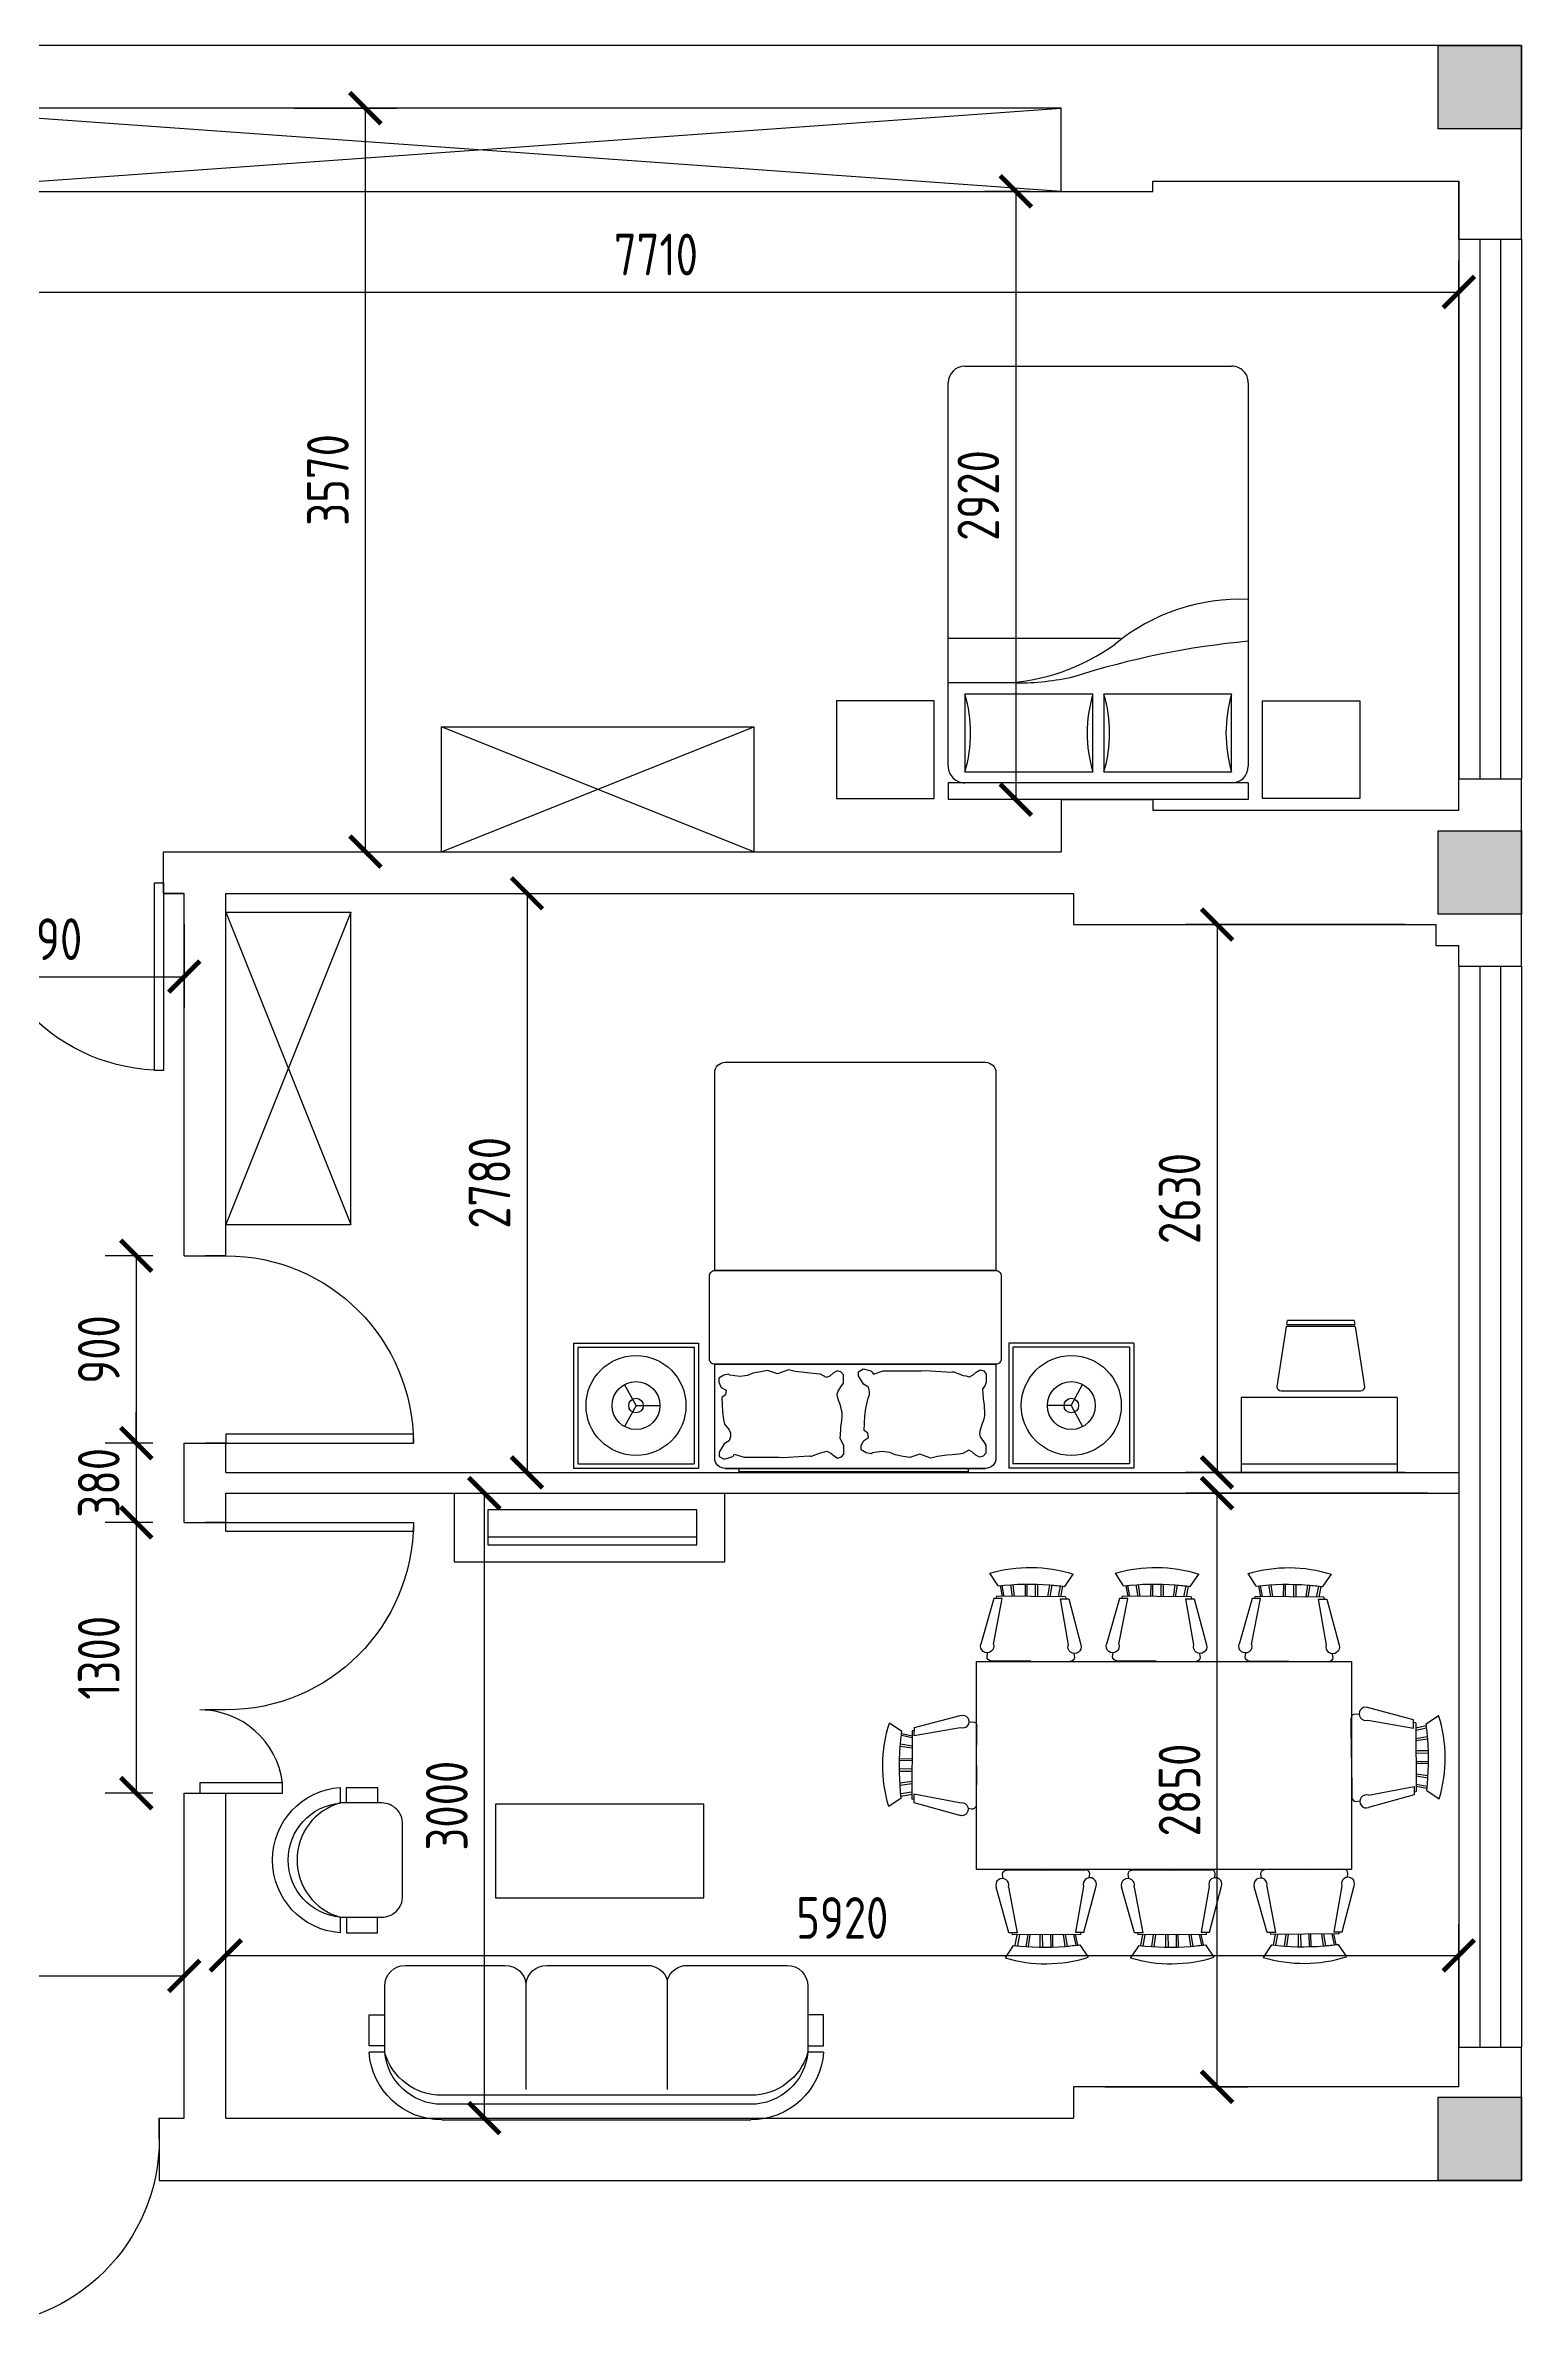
# Model space of a CAD drawing. Header units: millimetres. Extents: x -32476 to 97997, y 23196 to 53777.
# Drawn here: x 52825 to 59910, y 35025 to 45975 of the extents above; entities that cross this region are included whole.
import ezdxf

# ---------------------------------------------------------------- set-up
doc = ezdxf.new("R2010")
doc.units = ezdxf.units.MM
doc.layers.get('Defpoints').update_dxf_attribs({"color": 140})
doc.layers.add('FURNITURE-LAYOUT', color=8, linetype='Continuous')
doc.layers.add('TEFRIS', color=11, linetype='Continuous')
doc.styles.add('Arch-Dim', font='romans.shx', dxfattribs={"width": 0.75})
doc.styles.add('ATTR', font='romans.shx', dxfattribs={"width": 0.8, "height": 0.7})
doc.dimstyles.new('Annotative-UK', dxfattribs={"dimscale": 0, "dimtxt": 2.5, "dimasz": 1.5, "dimexe": 1.5, "dimexo": 1.5, "dimgap": 0.8, "dimtad": 1, "dimdec": 0, "dimdsep": 46, "dimtxsty": 'Arch-Dim', "dimblk": 'ARCHTICK', "dimcen": 2.5, "dimadec": 1, "dimazin": 2, "dimtfac": 1, "dimtdec": 0, "dimtix": 1, "dimtmove": 2, "dimatfit": 3, "dimfxl": 1, "dimtolj": 1, "dimtzin": 0, "dimarcsym": 0})

# ---------------------------------------------------------------- blocks, each defined once
blk = doc.blocks.new('*U8')
for p, q in [((-900, 0), (-900, 100)), ((0, 0), (0, 100))]:
    blk.add_line(p, q)
blk.add_lwpolyline([(0, 0), (0, -900), (-43.75, -900), (-43.75, 0)], close=True)
blk.add_arc((0, 0), 900, 180, 270)
blk = doc.blocks.new('*U37')
for p, q in [((0, 0), (0, 100)), ((900, 0), (900, 100))]:
    blk.add_line(p, q)
blk.add_lwpolyline([(0, 0), (0, -900), (43.75, -900), (43.75, 0)], close=True)
blk.add_arc((0, 0), 900, 270, 0)
blk = doc.blocks.new('MAT-P14')
for p, q in [((-1.337, 1.348), (-1.337, 1.948)), ((-1.337, 1.948), (-0.737, 1.948)), ((-1.317, 1.928), (-0.757, 1.928)), ((-1.317, 1.368), (-1.317, 1.928)), ((-0.757, 1.368), (-0.757, 1.928)), ((-0.737, 1.348), (-0.737, 1.948)), ((0.625, 1.95), (-0.625, 1.95)), ((0.753, 1.348), (0.753, 1.948)), ((1.353, 1.948), (0.753, 1.948)), ((1.333, 1.928), (0.773, 1.928)), ((0.773, 1.368), (0.773, 1.928)), ((1.333, 1.368), (1.333, 1.928)), ((1.353, 1.348), (1.353, 1.948)), ((-1.037, 1.648), (-1.091, 1.749)), ((-1.037, 1.648), (-1.091, 1.547)), ((-1.037, 1.648), (-0.922, 1.648)), ((1.053, 1.648), (0.938, 1.648)), ((1.053, 1.648), (1.108, 1.749)), ((1.053, 1.648), (1.108, 1.547)), ((-1.337, 1.348), (-0.737, 1.348)), ((-1.317, 1.368), (-0.757, 1.368)), ((1.353, 1.348), (0.753, 1.348)), ((1.333, 1.368), (0.773, 1.368))]:
    blk.add_line(p, q)
for points in [[(-0.675, 1.45), (-0.675, 1.9, -0.414214), (-0.625, 1.95), (0.625, 1.95, -0.414214), (0.675, 1.9), (0.675, 1.45)], [(-0.675, 1, -0.414214), (-0.7, 1.025), (-0.7, 1.425, -0.414214), (-0.675, 1.45), (0.675, 1.45, -0.414214), (0.7, 1.425), (0.7, 1.025, -0.414214), (0.675, 1)], [(-0.625, 0, -0.414214), (-0.675, 0.05), (-0.675, 1), (0.675, 1), (0.675, 0.05, -0.414214), (0.625, 0)]]:
    blk.add_lwpolyline(points, format="xyb", close=True)
for points in [[(-0.614, 1.818), (-0.626, 1.838), (-0.626, 1.877), (-0.614, 1.891), (-0.596, 1.896), (-0.579, 1.886), (-0.563, 1.872), (-0.545, 1.863), (-0.516, 1.879), (-0.497, 1.882), (-0.465, 1.884), (-0.439, 1.887), (-0.395, 1.892), (-0.363, 1.9), (-0.309, 1.882), (-0.262, 1.897), (-0.23, 1.892), (-0.192, 1.884), (-0.166, 1.873), (-0.128, 1.868), (-0.082, 1.875), (-0.076, 1.88), (-0.052, 1.875), (-0.028, 1.861), (-0.028, 1.841), (-0.04, 1.817), (-0.064, 1.802), (-0.06, 1.781), (-0.043, 1.768), (-0.046, 1.697), (-0.05, 1.662), (-0.056, 1.64), (-0.062, 1.612), (-0.068, 1.596), (-0.068, 1.579), (-0.063, 1.56), (-0.039, 1.545), (-0.015, 1.505), (-0.015, 1.486), (-0.038, 1.471), (-0.075, 1.482), (-0.081, 1.487), (-0.087, 1.497), (-0.134, 1.481), (-0.304, 1.482), (-0.318, 1.482), (-0.335, 1.479), (-0.464, 1.488), (-0.467, 1.486), (-0.473, 1.486), (-0.517, 1.503), (-0.53, 1.505), (-0.548, 1.51), (-0.566, 1.501), (-0.581, 1.487), (-0.599, 1.477), (-0.617, 1.482), (-0.629, 1.497), (-0.629, 1.536), (-0.623, 1.55), (-0.611, 1.57), (-0.614, 1.614), (-0.615, 1.627), (-0.618, 1.644), (-0.619, 1.66), (-0.62, 1.675), (-0.62, 1.695), (-0.618, 1.707), (-0.614, 1.723), (-0.608, 1.739), (-0.604, 1.75), (-0.598, 1.771), (-0.596, 1.785), (-0.6, 1.798), (-0.614, 1.819)], [(0.069, 1.559), (0.057, 1.54), (0.057, 1.501), (0.069, 1.486), (0.087, 1.481), (0.105, 1.491), (0.121, 1.505), (0.139, 1.514), (0.168, 1.498), (0.187, 1.496), (0.219, 1.493), (0.244, 1.49), (0.289, 1.485), (0.321, 1.477), (0.374, 1.495), (0.422, 1.48), (0.454, 1.486), (0.492, 1.493), (0.517, 1.504), (0.555, 1.509), (0.602, 1.502), (0.608, 1.497), (0.632, 1.502), (0.656, 1.517), (0.656, 1.536), (0.644, 1.561), (0.62, 1.575), (0.624, 1.596), (0.641, 1.609), (0.637, 1.68), (0.633, 1.715), (0.628, 1.738), (0.606, 1.765), (0.6, 1.781), (0.6, 1.798), (0.605, 1.817), (0.629, 1.832), (0.654, 1.872), (0.654, 1.892), (0.63, 1.906), (0.593, 1.895), (0.587, 1.891), (0.581, 1.881), (0.534, 1.896), (0.379, 1.896), (0.366, 1.896), (0.348, 1.898), (0.22, 1.89), (0.216, 1.891), (0.21, 1.891), (0.167, 1.875), (0.154, 1.872), (0.136, 1.867), (0.118, 1.876), (0.102, 1.89), (0.085, 1.9), (0.067, 1.895), (0.055, 1.881), (0.055, 1.842), (0.061, 1.827), (0.073, 1.807), (0.07, 1.764), (0.069, 1.75), (0.066, 1.733), (0.065, 1.718), (0.063, 1.703), (0.063, 1.682), (0.066, 1.67), (0.07, 1.655), (0.075, 1.638), (0.079, 1.627), (0.086, 1.607), (0.087, 1.592), (0.083, 1.579), (0.07, 1.559)]]:
    blk.add_lwpolyline(points)
blk.add_lwpolyline([(-0.542, 1.95), (-0.542, 1.967), (0.558, 1.967), (0.558, 1.95)], close=True)
for centre, radius in [((-1.037, 1.648), 0.24), ((1.053, 1.648), 0.24), ((-1.037, 1.648), 0.115), ((1.053, 1.648), 0.115), ((-1.037, 1.648), 0.035), ((1.053, 1.648), 0.035)]:
    blk.add_circle(centre, radius)
blk = doc.blocks.new('D-CH')
at = {"layer": 'FURNITURE-LAYOUT'}
for p, q in [((0, 9.5), (0, -9.5)), ((15.50061, 8.2343), (1, 10.5)), ((15.5, 8.2304), (15.5, -8.2391)), ((16, -8.1584), (16, 8.1534)), ((17, 8), (16.00044, 8.1562)), ((17, 8), (17, -8)), ((1, -10.5), (15.49928, -8.2345)), ((15.99968, -8.1563), (17, -8))]:
    blk.add_line(p, q, dxfattribs=at)
for centre, start, end in [((1, 9.5), 90, 180), ((1, -9.5), 180, 270)]:
    blk.add_arc(centre, 1, start, end, dxfattribs=at)
blk = doc.blocks.new('*U53')
for p, q in [((0, 0), (0, -100)), ((900, 0), (900, -100))]:
    blk.add_line(p, q)
blk.add_lwpolyline([(0, 0), (0, 900), (43.75, 900), (43.75, 0)], close=True)
blk.add_arc((0, 0), 900, 0, 90)
blk = doc.blocks.new('*U52')
for p, q in [((0, 0), (0, -100)), ((-900, 0), (-900, -100))]:
    blk.add_line(p, q)
blk.add_lwpolyline([(0, 0), (0, 900), (-43.75, 900), (-43.75, 0)], close=True)
blk.add_arc((0, 0), 900, 90, 180)
blk = doc.blocks.new('jghjghj')
at = {"layer": 'TEFRIS', "color": 7}
for p, q in [((84431.3, -5042.4), (84579.7, -5042.4)), ((84579.7, -5049.9), (84431.3, -5049.9)), ((84579.7, -5054.2), (84431.3, -5054.2)), ((84471.7, -5107.7), (84471.7, -5057)), ((84539.6, -5109.4), (84539.6, -5057)), ((84403.9, -5074.9), (84396.4, -5074.9)), ((84403.9, -5074.9), (84403.9, -5106.6)), ((84607.1, -5106.6), (84607.1, -5074.9)), ((84614.6, -5074.9), (84607.1, -5074.9)), ((84413.9, -5116.6), (84461.8, -5116.6)), ((84481.7, -5116.6), (84530, -5116.6)), ((84549.2, -5116.6), (84597.1, -5116.6))]:
    blk.add_line(p, q, dxfattribs=at)
for points in [[(84403.9, -5077.9), (84396.4, -5077.9), (84396.4, -5092.9), (84403.9, -5092.9)], [(84607.1, -5077.9), (84614.6, -5077.9), (84614.6, -5092.9), (84607.1, -5092.9)]]:
    blk.add_lwpolyline(points, dxfattribs=at)
for centre, radius, start, end in [((84431.3, -5077.4), 35, 90, 175.904), ((84579.7, -5077.4), 35, 4.096, 90), ((84431.3, -5077.4), 27.5, 90, 174.7841), ((84431.3, -5082.7), 28.5, 90, 164.1734), ((84579.7, -5077.4), 27.5, 5.2159, 90), ((84579.7, -5082.7), 28.5, 15.8266, 90), ((84413.9, -5106.6), 10, 180, 270), ((84461.8, -5106.6), 10, 270, 353.2061), ((84481.7, -5106.6), 10, 186.7939, 270), ((84530, -5106.6), 10, 270, 343.4765), ((84549.2, -5106.6), 10, 196.5235, 270), ((84597.1, -5106.6), 10, 270, 0)]:
    blk.add_arc(centre, radius, start, end, dxfattribs=at)
blk = doc.blocks.new('gjkhjk')
at = {"layer": 'TEFRIS', "color": 7}
for p, q in [((84392.2, -5142), (84392.2, -5134.5)), ((84392.2, -5204.3), (84392.2, -5196.8))]:
    blk.add_line(p, q, dxfattribs=at)
for points in [[(84395.2, -5142), (84395.2, -5134.5), (84410.2, -5134.5), (84410.2, -5142)], [(84395.2, -5196.8), (84395.2, -5204.3), (84410.2, -5204.3), (84410.2, -5196.8)]]:
    blk.add_lwpolyline(points, dxfattribs=at)
for points in [[(84392.2, -5196.8, -0.755929), (84392.2, -5142, -0.755929)], [(84392.2, -5142), (84412.2, -5142, -0.414214), (84422.2, -5152), (84422.2, -5186.8, -0.414214), (84412.2, -5196.8), (84392.2, -5196.8)]]:
    blk.add_lwpolyline(points, format="xyb", dxfattribs=at)
for radius, start, end in [(35, 94.096, 265.904), (27.5, 95.2159, 264.7841)]:
    blk.add_arc((84394.7, -5169.4), radius, start, end, dxfattribs=at)
blk = doc.blocks.new('CHARROCK')
at = {"linetype": 'Continuous'}
for p, q in [((-8, -4.5), (-10, -1.5)), ((-7.5, -4.5), (-7, -7)), ((-6.5, -7), (-7.02225, -4.43)), ((-4.5, -7), (-4.96674, -4.19951)), ((-4, -7), (-4.40532, -4.16272)), ((-1.5, -4.05012), (-1.5, -7)), ((-1, -7), (-1, -4.05012)), ((1, -7), (1, -4.04655)), ((1.5, -4.05012), (1.5, -7)), ((4, -7), (4.40187, -4.18694)), ((4.5, -7), (4.96761, -4.19437)), ((6.5, -7), (7, -4.4057)), ((7.5, -4.5), (7, -7)), ((8, -4.5), (10, -1.5)), ((-9, -7.5), (-12, -18.49999)), ((-7, -7.5), (-9, -7.5)), ((-9, -18.49999), (-7, -7.5)), ((-8.23428, -6.99939), (-8.3093, -7.47958)), ((-8.23041, -7), (8.23915, -7)), ((7, -7.5), (9, -7.5)), ((9, -18.49999), (7, -7.5)), ((8.31071, -7.48854), (8.23449, -7.00073)), ((9, -7.5), (12, -18.49999)), ((-10.36644, -20.64523), (-10.5, -21.49999)), ((10.5, -21.49999), (10.3575, -20.58798)), ((0, -22.49999), (-9.5, -22.49999)), ((0, -22.49999), (9.5, -22.49999))]:
    blk.add_line(p, q, dxfattribs=at)
for centre, radius, start, end in [((0, -34.08333), 34.08333, 72.93847, 107.0615), ((0, -68.25004), 64.25, 93.92211, 97.15267), ((0, -68.25004), 64.25, 82.84733, 93.92211), ((-10.5, -18.99999), 1.58114, 161.5651, 18.43495), ((-9.5, -21.49999), 1, 180, 270), ((10.5, -18.99999), 1.58114, 161.5651, 18.43495), ((9.5, -21.49999), 1, 270, 0)]:
    blk.add_arc(centre, radius, start, end, dxfattribs=at)
at = {"style": 'ATTR', "width": 0.8, "flags": 9}
blk.add_attdef('ESTCODE', (0, 0), '', height=0.7, dxfattribs=at)
blk = doc.blocks.new('ertghjm')
for p, q in [((55435, 35688), (55435, 36688)), ((55435, 36688), (57235, 36688)), ((57235, 36688), (57235, 35688)), ((57235, 35688), (55435, 35688))]:
    blk.add_line(p, q)
at = {"color": 9, "yscale": 20.00000000000001, "zscale": 20.00000000000001}
for p, xscale, rotation in [((55699, 37139), -20.00000000000001, 359.4990680124604), ((56302, 37139), -20.00000000000001, 359.4990680124604), ((56939, 37138), -20.00000000000001, 359.4990680124604), ((57685, 36229), 20.00000000000001, 270.5009319875395), ((54985, 36192), -20.00000000000001, 89.49906801246046), ((55772, 35236), 20.00000000000001, 180.5009319875394), ((56375, 35236), 20.00000000000001, 180.5009319875394), ((57012, 35238), 20.00000000000001, 180.5009319875394)]:
    blk.add_blockref('CHARROCK', p, dxfattribs=dict(at, xscale=xscale, rotation=rotation))
blk = doc.blocks.new('_ArchTick')
at = {"color": 0, "linetype": 'ByBlock', "const_width": 0.15}
blk.add_lwpolyline([(-0.5, -0.5), (0.5, 0.5)], dxfattribs=at)
blk = doc.blocks.new('*D58')
at = {"color": 0, "lineweight": -2, "transparency": 16777216}
for p, q in [((59351, 41755), (58299, 41755)), ((58449, 41755), (58449, 39125)), ((59351, 39125), (58299, 39125))]:
    blk.add_line(p, q, dxfattribs=at)
at = {"layer": 'Defpoints', "color": 0, "transparency": 16777216}
for p in [(59501, 41755), (58449, 39125), (59501, 39125)]:
    blk.add_point(p, dxfattribs=at)
at = {"color": 0, "lineweight": -2, "transparency": 16777216, "xscale": 150, "yscale": 150, "zscale": 150}
for p, rotation in [((58449, 41755), 90), ((58449, 39125), 270)]:
    blk.add_blockref('_ArchTick', p, dxfattribs=dict(at, rotation=rotation))
at = {"color": 0, "transparency": 16777216, "insert": (58269, 40440), "char_height": 200, "attachment_point": 5, "rotation": 90, "style": 'Arch-Dim'}
blk.add_mtext('\\A1;2630', dxfattribs=at)
blk = doc.blocks.new('*D59')
at = {"color": 0, "lineweight": -2, "transparency": 16777216}
for p, q in [((53840, 41905), (55286, 41905)), ((55136, 41905), (55136, 39125)), ((53840, 39125), (55286, 39125))]:
    blk.add_line(p, q, dxfattribs=at)
at = {"layer": 'Defpoints', "color": 0, "transparency": 16777216}
for p in [(53690, 41905), (53690, 39125), (55136, 39125)]:
    blk.add_point(p, dxfattribs=at)
at = {"color": 0, "lineweight": -2, "transparency": 16777216, "xscale": 150, "yscale": 150, "zscale": 150}
for p, rotation in [((55136, 41905), 90), ((55136, 39125), 270)]:
    blk.add_blockref('_ArchTick', p, dxfattribs=dict(at, rotation=rotation))
at = {"color": 0, "transparency": 16777216, "insert": (54956, 40515), "char_height": 200, "attachment_point": 5, "rotation": 90, "style": 'Arch-Dim'}
blk.add_mtext('\\A1;2780', dxfattribs=at)
blk = doc.blocks.new('*D60')
at = {"color": 0, "lineweight": -2, "transparency": 16777216}
for p, q in [((53840, 39025), (55081, 39025)), ((54931, 39025), (54931, 36025)), ((53840, 36025), (55081, 36025))]:
    blk.add_line(p, q, dxfattribs=at)
at = {"layer": 'Defpoints', "color": 0, "transparency": 16777216}
for p in [(53690, 39025), (53690, 36025), (54931, 36025)]:
    blk.add_point(p, dxfattribs=at)
at = {"color": 0, "lineweight": -2, "transparency": 16777216, "xscale": 150, "yscale": 150, "zscale": 150}
for p, rotation in [((54931, 39025), 90), ((54931, 36025), 270)]:
    blk.add_blockref('_ArchTick', p, dxfattribs=dict(at, rotation=rotation))
at = {"color": 0, "transparency": 16777216, "insert": (54751, 37525), "char_height": 200, "attachment_point": 5, "rotation": 90, "style": 'Arch-Dim'}
blk.add_mtext('\\A1;3000', dxfattribs=at)
blk = doc.blocks.new('*D61')
at = {"color": 0, "lineweight": -2, "transparency": 16777216}
for p, q in [((53690, 36175), (53690, 36956)), ((59610, 36325), (59610, 36956)), ((53690, 36806), (59610, 36806))]:
    blk.add_line(p, q, dxfattribs=at)
at = {"layer": 'Defpoints', "color": 0, "transparency": 16777216}
for p in [(59610, 36806), (59610, 36175), (53690, 36025)]:
    blk.add_point(p, dxfattribs=at)
at = {"color": 0, "lineweight": -2, "transparency": 16777216, "xscale": 150, "yscale": 150, "zscale": 150, "rotation": 180}
blk.add_blockref('_ArchTick', (53690, 36806), dxfattribs=at)
at = {"color": 0, "lineweight": -2, "transparency": 16777216, "xscale": 150, "yscale": 150, "zscale": 150}
blk.add_blockref('_ArchTick', (59610, 36806), dxfattribs=at)
at = {"color": 0, "transparency": 16777216, "insert": (56650, 36986), "char_height": 200, "attachment_point": 5, "style": 'Arch-Dim'}
blk.add_mtext('\\A1;5920', dxfattribs=at)
blk = doc.blocks.new('*D62')
at = {"color": 0, "lineweight": -2, "transparency": 16777216}
for p, q in [((59460, 39025), (58299, 39025)), ((58449, 36175), (58449, 39025)), ((57910, 36175), (58599, 36175))]:
    blk.add_line(p, q, dxfattribs=at)
at = {"layer": 'Defpoints', "color": 0, "transparency": 16777216}
for p in [(58449, 39025), (59610, 39025), (57760, 36175)]:
    blk.add_point(p, dxfattribs=at)
at = {"color": 0, "lineweight": -2, "transparency": 16777216, "xscale": 150, "yscale": 150, "zscale": 150}
for p, rotation in [((58449, 39025), 90), ((58449, 36175), 270)]:
    blk.add_blockref('_ArchTick', p, dxfattribs=dict(at, rotation=rotation))
at = {"color": 0, "transparency": 16777216, "insert": (58269, 37600), "char_height": 200, "attachment_point": 5, "rotation": 90, "style": 'Arch-Dim'}
blk.add_mtext('\\A1;2850', dxfattribs=at)
blk = doc.blocks.new('*D72')
at = {"color": 0, "lineweight": -2, "transparency": 16777216}
for p, q in [((54018, 45675), (54510, 45675)), ((54360, 42105), (54360, 45675)), ((53540, 42105), (54510, 42105))]:
    blk.add_line(p, q, dxfattribs=at)
at = {"layer": 'Defpoints', "color": 0, "transparency": 16777216}
for p in [(53868, 45675), (54360, 45675), (53390, 42105)]:
    blk.add_point(p, dxfattribs=at)
at = {"color": 0, "lineweight": -2, "transparency": 16777216, "xscale": 150, "yscale": 150, "zscale": 150}
for p, rotation in [((54360, 45675), 90), ((54360, 42105), 270)]:
    blk.add_blockref('_ArchTick', p, dxfattribs=dict(at, rotation=rotation))
at = {"color": 0, "transparency": 16777216, "insert": (54180, 43890), "char_height": 200, "attachment_point": 5, "rotation": 90, "style": 'Arch-Dim'}
blk.add_mtext('\\A1;3570', dxfattribs=at)
blk = doc.blocks.new('*D73')
at = {"color": 0, "lineweight": -2, "transparency": 16777216}
for p, q in [((51900, 42355), (51900, 44942)), ((59610, 42455), (59610, 44942)), ((51900, 44792), (59610, 44792))]:
    blk.add_line(p, q, dxfattribs=at)
at = {"layer": 'Defpoints', "color": 0, "transparency": 16777216}
for p in [(59610, 44792), (59610, 42305), (51900, 42205)]:
    blk.add_point(p, dxfattribs=at)
at = {"color": 0, "lineweight": -2, "transparency": 16777216, "xscale": 150, "yscale": 150, "zscale": 150, "rotation": 180}
blk.add_blockref('_ArchTick', (51900, 44792), dxfattribs=at)
at = {"color": 0, "lineweight": -2, "transparency": 16777216, "xscale": 150, "yscale": 150, "zscale": 150}
blk.add_blockref('_ArchTick', (59610, 44792), dxfattribs=at)
at = {"color": 0, "transparency": 16777216, "insert": (55755, 44972), "char_height": 200, "attachment_point": 5, "style": 'Arch-Dim'}
blk.add_mtext('\\A1;7710', dxfattribs=at)
blk = doc.blocks.new('*D74')
at = {"color": 0, "lineweight": -2, "transparency": 16777216}
for p, q in [((57550, 45275), (57333, 45275)), ((57483, 45275), (57483, 42355)), ((57550, 42355), (57333, 42355))]:
    blk.add_line(p, q, dxfattribs=at)
at = {"layer": 'Defpoints', "color": 0, "transparency": 16777216}
for p in [(57700, 45275), (57483, 42355), (57700, 42355)]:
    blk.add_point(p, dxfattribs=at)
at = {"color": 0, "lineweight": -2, "transparency": 16777216, "xscale": 150, "yscale": 150, "zscale": 150}
for p, rotation in [((57483, 45275), 90), ((57483, 42355), 270)]:
    blk.add_blockref('_ArchTick', p, dxfattribs=dict(at, rotation=rotation))
at = {"color": 0, "transparency": 16777216, "insert": (57303, 43815), "char_height": 200, "attachment_point": 5, "rotation": 90, "style": 'Arch-Dim'}
blk.add_mtext('\\A1;2920', dxfattribs=at)
blk = doc.blocks.new('*D77')
at = {"color": 0, "lineweight": -2, "transparency": 16777216}
for p, q in [((51150, 36275), (51150, 36858)), ((53490, 36175), (53490, 36858)), ((51150, 36708), (53490, 36708))]:
    blk.add_line(p, q, dxfattribs=at)
at = {"layer": 'Defpoints', "color": 0, "transparency": 16777216}
for p in [(53490, 36708), (51150, 36125), (53490, 36025)]:
    blk.add_point(p, dxfattribs=at)
at = {"color": 0, "lineweight": -2, "transparency": 16777216, "xscale": 150, "yscale": 150, "zscale": 150, "rotation": 180}
blk.add_blockref('_ArchTick', (51150, 36708), dxfattribs=at)
at = {"color": 0, "lineweight": -2, "transparency": 16777216, "xscale": 150, "yscale": 150, "zscale": 150}
blk.add_blockref('_ArchTick', (53490, 36708), dxfattribs=at)
at = {"color": 0, "transparency": 16777216, "insert": (52320, 36888), "char_height": 200, "attachment_point": 5, "style": 'Arch-Dim'}
blk.add_mtext('\\A1;2340', dxfattribs=at)
blk = doc.blocks.new('*D85')
at = {"color": 0, "lineweight": -2, "transparency": 16777216}
for p, q in [((53340, 40165), (53110, 40165)), ((53260, 40165), (53260, 39265)), ((53340, 39265), (53110, 39265))]:
    blk.add_line(p, q, dxfattribs=at)
at = {"layer": 'Defpoints', "color": 0, "transparency": 16777216}
for p in [(53490, 40165), (53260, 39265), (53490, 39265)]:
    blk.add_point(p, dxfattribs=at)
at = {"color": 0, "lineweight": -2, "transparency": 16777216, "xscale": 150, "yscale": 150, "zscale": 150}
for p, rotation in [((53260, 40165), 90), ((53260, 39265), 270)]:
    blk.add_blockref('_ArchTick', p, dxfattribs=dict(at, rotation=rotation))
at = {"color": 0, "transparency": 16777216, "insert": (53080, 39715), "char_height": 200, "attachment_point": 5, "rotation": 90, "style": 'Arch-Dim'}
blk.add_mtext('\\A1;900', dxfattribs=at)
blk = doc.blocks.new('*D86')
at = {"color": 0, "lineweight": -2, "transparency": 16777216}
for p, q in [((52100.448722, 41755), (52100.448722, 41355)), ((53490.448722, 41755), (53490.448722, 41355)), ((52100.448722, 41505), (53490.448722, 41505))]:
    blk.add_line(p, q, dxfattribs=at)
at = {"layer": 'Defpoints', "color": 0, "transparency": 16777216}
for p in [(52100.448722, 41905), (53490.448722, 41905), (53490.448722, 41505)]:
    blk.add_point(p, dxfattribs=at)
at = {"color": 0, "lineweight": -2, "transparency": 16777216, "xscale": 150, "yscale": 150, "zscale": 150, "rotation": 180}
blk.add_blockref('_ArchTick', (52100.448722, 41505), dxfattribs=at)
at = {"color": 0, "lineweight": -2, "transparency": 16777216, "xscale": 150, "yscale": 150, "zscale": 150}
blk.add_blockref('_ArchTick', (53490.448722, 41505), dxfattribs=at)
at = {"color": 0, "transparency": 16777216, "insert": (52795.448722, 41685), "char_height": 200, "attachment_point": 5, "style": 'Arch-Dim'}
blk.add_mtext('\\A1;1390', dxfattribs=at)
blk = doc.blocks.new('*D87')
at = {"color": 0, "lineweight": -2, "transparency": 16777216}
for p, q in [((53260, 39265), (53260, 39415)), ((53340, 39265), (53110, 39265)), ((53260, 39265), (53260, 38885)), ((53340, 38885), (53110, 38885)), ((53260, 38885), (53260, 38735))]:
    blk.add_line(p, q, dxfattribs=at)
at = {"layer": 'Defpoints', "color": 0, "transparency": 16777216}
for p in [(53490, 39265), (53260, 38885), (53490, 38885)]:
    blk.add_point(p, dxfattribs=at)
at = {"color": 0, "lineweight": -2, "transparency": 16777216, "xscale": 150, "yscale": 150, "zscale": 150}
for p, rotation in [((53260, 39265), 270), ((53260, 38885), 90)]:
    blk.add_blockref('_ArchTick', p, dxfattribs=dict(at, rotation=rotation))
at = {"color": 0, "transparency": 16777216, "insert": (53080, 39075), "char_height": 200, "attachment_point": 5, "rotation": 90, "style": 'Arch-Dim'}
blk.add_mtext('\\A1;380', dxfattribs=at)
blk = doc.blocks.new('*D88')
at = {"color": 0, "lineweight": -2, "transparency": 16777216}
for p, q in [((53340, 38885), (53110, 38885)), ((53260, 38885), (53260, 37585)), ((53340, 37585), (53110, 37585))]:
    blk.add_line(p, q, dxfattribs=at)
at = {"layer": 'Defpoints', "color": 0, "transparency": 16777216}
for p in [(53490, 38885), (53260, 37585), (53490, 37585)]:
    blk.add_point(p, dxfattribs=at)
at = {"color": 0, "lineweight": -2, "transparency": 16777216, "xscale": 150, "yscale": 150, "zscale": 150}
for p, rotation in [((53260, 38885), 90), ((53260, 37585), 270)]:
    blk.add_blockref('_ArchTick', p, dxfattribs=dict(at, rotation=rotation))
at = {"color": 0, "transparency": 16777216, "insert": (53080, 38235), "char_height": 200, "attachment_point": 5, "rotation": 90, "style": 'Arch-Dim'}
blk.add_mtext('\\A1;1300', dxfattribs=at)
blk = doc.blocks.new('CAMA-MAT')
for p, q in [((0, 0), (0, 1.384)), ((0.077, 1.384), (0, 1.384)), ((0.077, 0), (0.077, 1.384)), ((0.154, 1.384), (1.922, 1.384)), ((0.538, 1.07), (0.538, 1.384)), ((0.743, 0.589), (0.743, 1.384)), ((0.128, 1.307), (0.128, 0.717)), ((0.487, 1.307), (0.128, 1.307)), ((0.487, 0.717), (0.487, 1.307)), ((1.999, 1.307), (1.999, 0.077)), ((0.128, 0.717), (0.487, 0.717)), ((0.487, 0.666), (0.128, 0.666)), ((0.128, 0.666), (0.128, 0.077)), ((0.487, 0.077), (0.487, 0.666)), ((0.077, 0), (0, 0)), ((0.128, 0.077), (0.487, 0.077)), ((1.922, 0), (0.154, 0))]:
    blk.add_line(p, q)
for centre, radius, start, end in [((0.154, 1.307), 0.0769, 90, 180), ((1.922, 1.307), 0.0769, 0, 90), ((0.307, 1.922), 0.641, 253.7398, 286.2602), ((1.479, 1.169), 0.942, 182.5398, 216.0403), ((1.768, 1.07), 1.23, 179.9814, 192.4667), ((0.307, 0.102), 0.641, 73.7398, 106.2602), ((-3.08, -0.357), 3.827, 5.3572, 17.6665), ((0.307, 1.281), 0.641, 253.7398, 286.2602), ((0.019, 0.038), 0.905, 357.5673, 39.5461), ((0.154, 0.077), 0.0769, 180, 270), ((0.307, -0.538), 0.641, 73.7398, 106.2602), ((1.922, 0.077), 0.0769, 270, 0)]:
    blk.add_arc(centre, radius, start, end)
blk = doc.blocks.new('MAT-P22')
for points in [[(-0.005, 0.757), (-0.455, 0.757), (-0.455, 1.207), (-0.005, 1.207)], [(-0.005, -0.757), (-0.455, -0.757), (-0.455, -1.207), (-0.005, -1.207)]]:
    blk.add_lwpolyline(points, close=True)
at = {"rotation": 180}
blk.add_blockref('CAMA-MAT', (0, 0.692), dxfattribs=at)

msp = doc.modelspace()

# ---------------------------------------------------------------- hatches: boundary and pattern name
h = msp.add_hatch(color=256)
h.dxf.hatch_style = 1
h.paths.add_polyline_path([(59910.4, 45975), (59510.4, 45975), (59510.4, 45575), (59910.4, 45575)])
h = msp.add_hatch(color=256)
h.dxf.hatch_style = 1
h.paths.add_polyline_path([(59910.4, 42205), (59510.4, 42205), (59510.4, 41805), (59910.4, 41805)])
h = msp.add_hatch(color=256)
h.dxf.hatch_style = 1
h.paths.add_polyline_path([(59910.4, 36125), (59510.4, 36125), (59510.4, 35725), (59910.4, 35725)])

# ---------------------------------------------------------------- linework, layer by layer
at = {"lineweight": 30}
for p, q in [((59910.4, 45975), (40450.4, 45975)), ((59910.4, 45045), (59910.4, 45975)), ((57700.4, 45675), (51900.4, 45675)), ((57700.4, 45275), (57700.4, 45675)), ((57700.4, 45275), (58140.4, 45275)), ((58140.4, 45275), (58140.4, 45325)), ((58140.4, 45325), (59610.4, 45325)), ((59610.4, 45045), (59610.4, 45325)), ((59610.4, 45045), (59910.4, 45045)), ((59610.4, 42305), (59610.4, 42455)), ((59610.4, 42455), (59910.4, 42455)), ((59910.4, 41555), (59910.4, 42455)), ((57700.4, 42355), (57700.4, 42105)), ((57700.4, 42355), (58140.4, 42355)), ((58140.4, 42355), (58140.4, 42305)), ((58140.4, 42305), (59610.4, 42305)), ((53390.4, 42105), (57700.4, 42105)), ((53390.4, 41905), (53390.4, 42105)), ((53390.4, 41905), (53490.4, 41905)), ((53490.4, 40165), (53490.4, 41905)), ((53690.4, 40165), (53690.4, 41905)), ((53690.4, 41905), (57760.4, 41905)), ((57760.4, 41905), (57760.4, 41755)), ((57760.4, 41755), (59500.8, 41755)), ((59500.8, 41655), (59500.8, 41755)), ((59500.8, 41655), (59610.4, 41655)), ((59610.4, 41555), (59610.4, 41655)), ((59610.4, 41555), (59910.4, 41555)), ((53490.4, 40165), (53690.4, 40165)), ((53490.4, 38885), (53490.4, 39265)), ((53490.4, 39265), (53690.4, 39265)), ((53690.4, 39125), (53690.4, 39265)), ((53690.4, 39125), (59610.4, 39125)), ((53690.4, 38885), (53690.4, 39025)), ((53690.4, 39025), (59610.4, 39025)), ((53490.4, 38885), (53690.4, 38885)), ((53490.4, 36025), (53490.4, 37585)), ((53490.4, 37585), (53690.4, 37585)), ((53690.4, 36025), (53690.4, 37586.5)), ((59610.4, 36175), (59610.4, 36365)), ((59610.4, 36365), (59910.4, 36365)), ((59910.4, 35725), (59910.4, 36365)), ((59610.4, 36175), (57760.4, 36175)), ((57760.4, 36175), (57760.4, 36025)), ((59510.4, 36125), (59910.4, 36125)), ((53370.4, 36025), (53490.4, 36025)), ((53370.4, 36025), (53370.4, 35725)), ((53690.4, 36025), (57760.4, 36025)), ((53370.4, 35725), (59910.4, 35725))]:
    msp.add_line(p, q, dxfattribs=at)
for p, q in [((52100.4, 45275), (57700.4, 45675)), ((57700.4, 45275), (52100.4, 45675)), ((57700.4, 45675), (55615.4, 45675)), ((52100.4, 45275), (57700.4, 45275)), ((59610.4, 45325), (59610.4, 45045)), ((59610.4, 45045), (59610.4, 42455)), ((59710.4, 45045), (59710.4, 42455)), ((59810.4, 45045), (59810.4, 42455)), ((59910.4, 45045), (59910.4, 42455)), ((54725.8, 42105), (54725.8, 42705)), ((54725.8, 42705), (56225.8, 42705)), ((54725.8, 42105), (56225.8, 42705)), ((56225.8, 42105), (54725.8, 42705)), ((56225.8, 42705), (56225.8, 42105)), ((59610.4, 42305), (59610.4, 42455)), ((53390.4, 42105), (53590.4, 42105)), ((53490.4, 41905), (53390.4, 41905)), ((53690.4, 40165), (53690.4, 41845)), ((53690.4, 41815), (54290.4, 41815)), ((54290.4, 41815), (53690.4, 40315)), ((53690.4, 41815), (54290.4, 40315)), ((54290.4, 40315), (54290.4, 41815)), ((59610.4, 41555), (59610.4, 36365)), ((59710.4, 41555), (59710.4, 36365)), ((59810.4, 41555), (59810.4, 36365)), ((59910.4, 41555), (59910.4, 36365)), ((53690.4, 40315), (54290.4, 40315)), ((59314.4, 39485), (58564.4, 39485)), ((58564.4, 39485), (58564.4, 39125)), ((59314.4, 39485), (59314.4, 39125)), ((59314.4, 39165), (58564.4, 39165)), ((54786.1, 39025), (54786.1, 38695)), ((56086.1, 38695), (56086.1, 39025)), ((54786.1, 38695), (56086.1, 38695)), ((53590.4, 37985), (53615.4, 37985)), ((53565.4, 37635), (53565.4, 37585)), ((53962.5, 37635), (53565.4, 37635)), ((53615.4, 37585), (53962.5, 37585)), ((53690.4, 36125), (53690.4, 37575)), ((53962.5, 37585), (53962.5, 37635))]:
    msp.add_line(p, q)
for points in [[(59510.4, 45975), (59910.4, 45975), (59910.4, 45575), (59510.4, 45575)], [(59510.4, 42205), (59910.4, 42205), (59910.4, 41805), (59510.4, 41805)], [(59510.4, 36125), (59910.4, 36125), (59910.4, 35725), (59510.4, 35725)]]:
    msp.add_lwpolyline(points, close=True, dxfattribs=at)
at = {"color": 7}
for points in [[(55951, 38945.3), (54948, 38945.3), (54948, 38777.8), (55951, 38777.8)], [(55951, 38814.3), (54948, 38814.3), (54948, 38777.8), (55951, 38777.8)]]:
    msp.add_lwpolyline(points, close=True, dxfattribs=at)
msp.add_lwpolyline([(55984.9, 37531.8), (54984.9, 37531.8), (54984.9, 37081.8), (55984.9, 37081.8)], close=True)
msp.add_arc((53565.4, 37585), 400, 7.18076, 90)

# ---------------------------------------------------------------- block references
for name, p, xscale, yscale, zscale, rotation in [('MAT-P22', (57878.9, 42355), 1041.128542570011, 1041.128542570011, 1041.128542570011, 270), ('MAT-P14', (56712.4, 41094), 1000, 1000, 1000, 180), ('D-CH', (58947.4, 39515), -20, 20, 20, 270), ('gjkhjk', (-789683.2, -14430.2), -10, 10, 10, 180), ('jghjghj', (-789586.4, -14407.7), -10, 10, 10, 180)]:
    msp.add_blockref(name, p, dxfattribs=dict(xscale=xscale, yscale=yscale, zscale=zscale, rotation=rotation))
at = {"lineweight": 30, "xscale": -1}
for name, p in [('*U37', (53390.4, 41955)), ('*U8', (52470.4, 35925))]:
    msp.add_blockref(name, p, dxfattribs=at)
at = {"lineweight": 30, "xscale": -1, "rotation": 270}
for name, p in [('*U53', (53690.4, 39265)), ('*U52', (53690.4, 38885))]:
    msp.add_blockref(name, p, dxfattribs=at)
msp.add_blockref('ertghjm', (1859.4, 1529.8))

# ---------------------------------------------------------------- dimensions: what is measured, and where the dimension line sits
for base, p1, p2, picture, middle in [((54360.4, 45675), (53390.4, 42105), (53867.8, 45675), '*D72', (54180.4, 43890)), ((57482.9, 42355), (57700.4, 45275), (57700.4, 42355), '*D74', (57302.9, 43815)), ((55135.6, 39125), (53690.4, 41905), (53690.4, 39125), '*D59', (54955.6, 40515)), ((58448.7, 39125), (59500.8, 41755), (59500.8, 39125), '*D58', (58268.7, 40440)), ((53260.1, 39265), (53490.4, 40165), (53490.4, 39265), '*D85', (53080.1, 39715)), ((53260.1, 38885), (53490.4, 39265), (53490.4, 38885), '*D87', (53080.1, 39075)), ((54930.5, 36025), (53690.4, 39025), (53690.4, 36025), '*D60', (54750.5, 37525)), ((58448.7, 39025), (57760.4, 36175), (59610.4, 39025), '*D62', (58268.7, 37600)), ((53260.1, 37585), (53490.4, 38885), (53490.4, 37585), '*D88', (53080.1, 38235))]:
    dim = msp.add_linear_dim(base=base, p1=p1, p2=p2, angle=90, dimstyle='Annotative-UK', override={"dimtxt": 2, "dimzin": 3})
    dim.commit()
    dim.dimension.update_dxf_attribs({"geometry": picture, "text_midpoint": middle})
for base, p1, p2, picture, middle in [((59610.4, 44792), (51900.4, 42205), (59610.4, 42305), '*D73', (55755.4, 44972)), ((53490.4, 41505), (52100.4, 41905), (53490.4, 41905), '*D86', (52795.4, 41685)), ((53490.4, 36707.6), (51150.4, 36125), (53490.4, 36025), '*D77', (52320.4, 36887.6)), ((59610.4, 36805.7), (53690.4, 36025), (59610.4, 36175), '*D61', (56650.4, 36985.7))]:
    dim = msp.add_linear_dim(base=base, p1=p1, p2=p2, dimstyle='Annotative-UK', override={"dimtxt": 2, "dimzin": 3})
    dim.commit()
    dim.dimension.update_dxf_attribs({"geometry": picture, "text_midpoint": middle})

doc.saveas('drawing.dxf')
